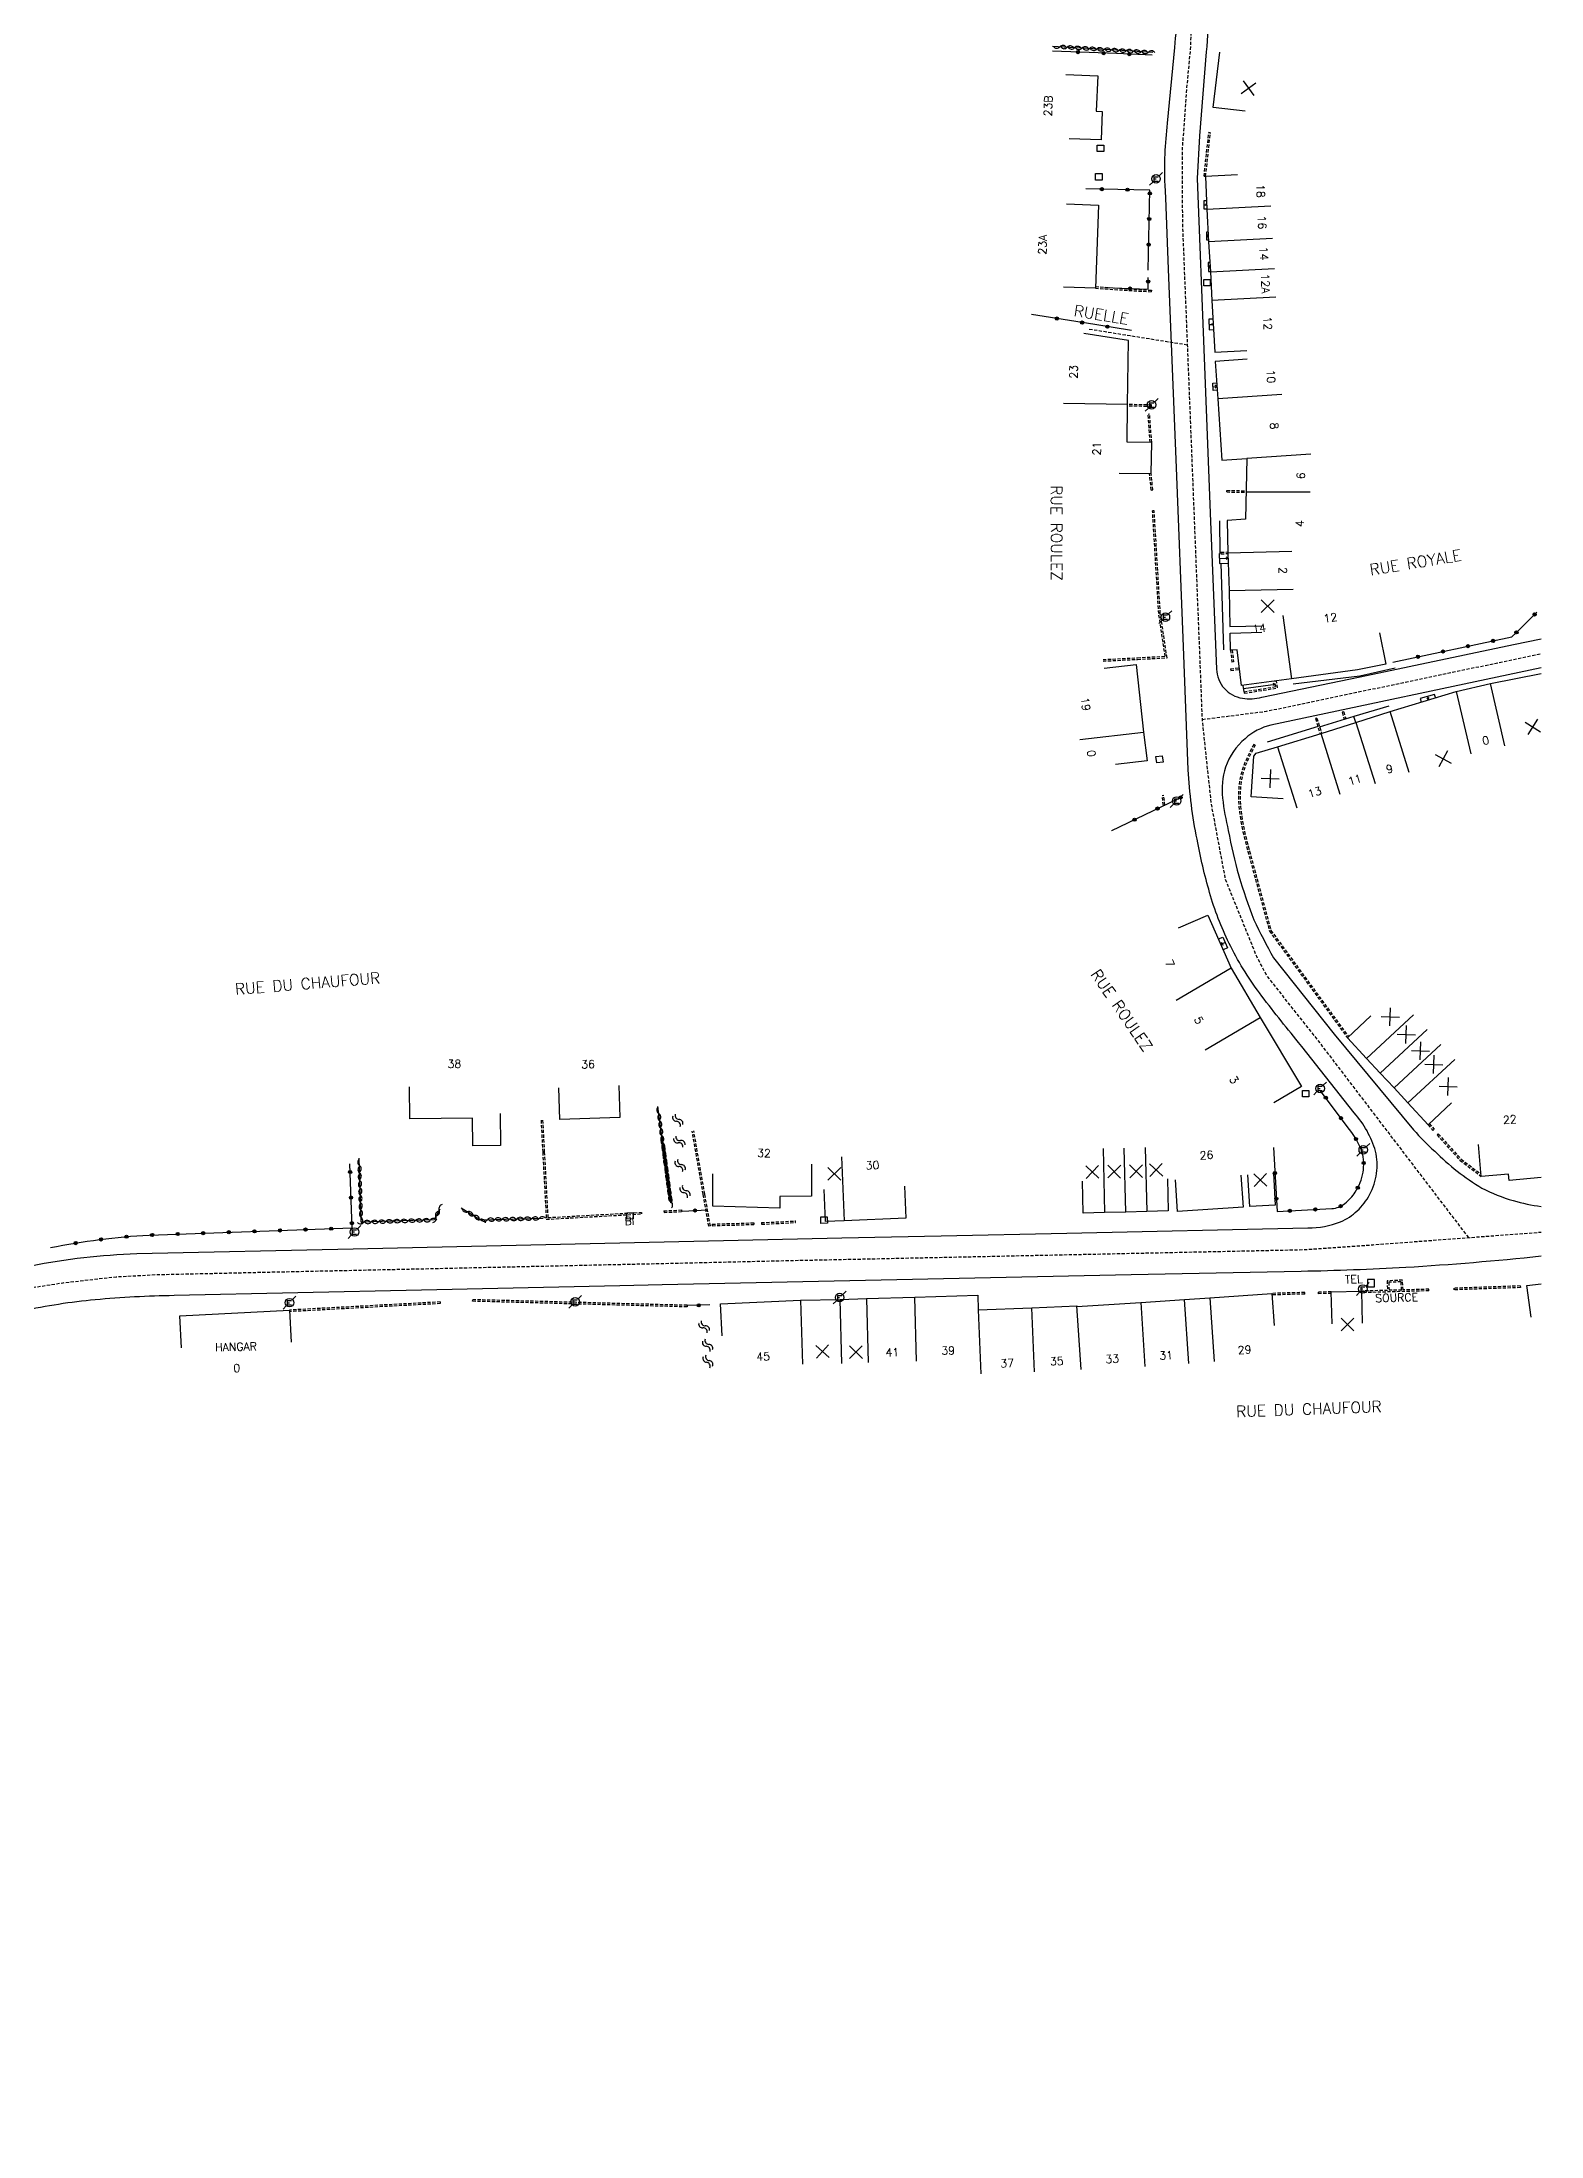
# Model space of a CAD drawing. Header units: millimetres. Extents: x 146000 to 147000, y 130248 to 131000.
# Drawn here: x 146765.8 to 147000, y 130418.9 to 130745.9 of the extents above; entities that cross this region are included whole.
import ezdxf
from ezdxf.enums import TextEntityAlignment as Align

# ---------------------------------------------------------------- set-up
doc = ezdxf.new("R2010")
doc.units = ezdxf.units.MM
doc.linetypes.add('DASHED', pattern=[0.75, 0.5, -0.25])
doc.layers.get('0').update_dxf_attribs({"linetype": 'CONTINUOUS'})
for name, color, linetype in [('W0001', 6, 'DASHED'), ('W0008', 7, 'CONTINUOUS'), ('W0100', 7, 'CONTINUOUS'), ('W0112', 1, 'DASHED'), ('W0310', 3, 'CONTINUOUS'), ('W0322', 7, 'CONTINUOUS'), ('W0471', 7, 'CONTINUOUS'), ('W0500', 5, 'DASHED'), ('W0984', 7, 'CONTINUOUS'), ('W0989', 7, 'CONTINUOUS'), ('W0991', 7, 'CONTINUOUS'), ('W1102', 7, 'CONTINUOUS')]:
    doc.layers.add(name, color=color, linetype=linetype)
doc.styles.get("Standard").update_dxf_attribs({"font": 'romans.shx', "width": 0.85})

# ---------------------------------------------------------------- blocks, each defined once
blk = doc.blocks.new('T471')
for p, q in [((-0.333334, 0.333334), (-0.333334, -0.333334)), ((-0.333334, 0.333334), (0.333334, 0.333334)), ((-0.333334, 0), (0, 0)), ((0.500001, 0.500001), (1.000002, 1.000002)), ((-0.500001, -0.500001), (-1.000002, -1.000002)), ((-0.333334, -0.333334), (0.333334, -0.333334))]:
    blk.add_line(p, q)
blk.add_ellipse((0, 0), major_axis=(0.471405, 0.471405), ratio=1, start_param=5.4977871438, end_param=11.780972451)
blk = doc.blocks.new('t112o')
at = {"color": 0, "linetype": 'Continuous'}
for p, q in [((-0.5, 0.5), (0.5, 0.5)), ((-0.5, -0.5), (-0.5, 0.5)), ((0.5, 0.5), (0.5, -0.5)), ((0.5, -0.5), (-0.5, -0.5))]:
    blk.add_line(p, q, dxfattribs=at)
blk = doc.blocks.new('t322o')
at = {"color": 0, "linetype": 'Continuous'}
for radius in [0.25, 0.15]:
    blk.add_circle((0, 0), radius, dxfattribs=at)
blk = doc.blocks.new('t310o')
at = {"color": 0, "linetype": 'Continuous'}
for centre, start, end in [((-0.5, 0.38), 216.8699, 323.1304), ((0.5, -0.37), 36.8699, 143.1303)]:
    blk.add_arc(centre, 0.625, start, end, dxfattribs=at)
blk = doc.blocks.new('t991o')
at = {"color": 0, "linetype": 'Continuous'}
for p, q in [((-1, 1), (1, -1)), ((-1, -1), (1, 1))]:
    blk.add_line(p, q, dxfattribs=at)
blk = doc.blocks.new('t500o')
at = {"color": 0, "linetype": 'Continuous'}
for centre, start, end in [((-0.5, 0.625), 216.8699, 323.1301), ((0.5, -0.125), 36.8699, 143.1301), ((0.5, -0.625), 36.8699, 143.1301), ((-0.5, 0.125), 216.8699, 323.1301)]:
    blk.add_arc(centre, 0.625, start, end, dxfattribs=at)

msp = doc.modelspace()

# ---------------------------------------------------------------- linework, layer by layer
at = {"layer": 'W0001', "flags": 128}
for points in [[(146988.69, 130559.2), (146977.11, 130574.36), (146965.16, 130590.01), (146957.12, 130600.15), (146955.58, 130603.12), (146950.71, 130615.12), (146948.48, 130627.04), (146947.09, 130640.13), (146946.72, 130649.76), (146944.78, 130698.64), (146944.02, 130717.53), (146943.96, 130728.94), (146944.68, 130738.81), (146945.24, 130744.73), (146945.68, 130754.11), (146945.51, 130759.62), (146942.89, 130778.84), (146936.06, 130828.89), (146934.19, 130841.77), (146930.51, 130869.37), (146925.37, 130896.3), (146914.22, 130953.76), (146902.22, 131000)], [(146929.43, 130701.1), (146935.79, 130700.08), (146944.78, 130698.64), (146944.78, 130698.64)], [(146947.09, 130640.13), (146957.08, 130641.41), (147000, 130650.4)], [(146425.18, 130418.86), (146454.63, 130422.14), (146488.19, 130427.96), (146496.27, 130429.73), (146535.5, 130441.13), (146554.37, 130448.36), (146575.73, 130457.8), (146599.47, 130470), (146611.37, 130476.42), (146656.66, 130500.79), (146673.97, 130510.12), (146693.92, 130520.82), (146718.57, 130534.08), (146724.2, 130536.97), (146730.77, 130540.43), (146736.85, 130543.01), (146742.69, 130545.41), (146744.74, 130546.15), (146754.22, 130548.62), (146763.45, 130551.26), (146769.13, 130552.14), (146777.4, 130553.08), (146783.56, 130553.41), (146801.52, 130553.82), (146809.5, 130553.99), (146819.79, 130554.21), (146873.44, 130555.4), (146880.43, 130555.57), (146921.12, 130556.43), (146963.06, 130557.32), (146973.76, 130558.08), (147000, 130560.05)]]:
    msp.add_lwpolyline(points, dxfattribs=at)
at = {"layer": 'W0008'}
for p, q in [((146949.76, 130671.12), (146949.84, 130666.08)), ((146949.98, 130664.52), (146950.37, 130650.99)), ((146971.05, 130639.66), (146970.75, 130640.6)), ((146965.15, 130639.02), (146957.22, 130636.56))]:
    msp.add_line(p, q, dxfattribs=at)
at = {"layer": 'W0008', "flags": 128}
for points in [[(146903.94, 131000), (146916.43, 130951.75), (146924.94, 130909.35), (146932.46, 130871.82), (146936.42, 130842.07), (146942.55, 130796.19), (146945.14, 130781.51), (146947.84, 130762.37, -0.0465), (146948.17, 130751.36, -0.0091), (146947.7, 130744.38), (146946.62, 130731.3), (146946.25, 130724.63), (146947.37, 130696.62), (146948.38, 130671.06), (146949.3, 130648, 0.1713), (146950.52, 130644.96, 0.1644), (146953.33, 130643.43, 0.0957), (146956.37, 130643.58), (146971.74, 130646.77), (146995.7, 130651.81), (147000, 130652.73)], [(146764.12, 130554.8, -0.0408), (146780.65, 130556.69), (146814.46, 130557.45), (146890.79, 130559.14), (146906.31, 130559.49), (146925.9, 130559.91), (146963.58, 130560.72, 0.0969), (146968.67, 130561.65, 0.0853), (146971.27, 130563.38, 0.0816), (146973.21, 130565.9, 0.0882), (146974.29, 130569.23, 0.0921), (146974.15, 130572.68, 0.1086), (146970.81, 130578.66), (146962.62, 130589.03), (146962.1, 130589.69, -0.0099), (146956.01, 130597.4, -0.0437), (146951.25, 130605.15, -0.0426), (146948.22, 130613.08, -0.0242), (146946.26, 130621.4, -0.0375), (146944.89, 130632.26), (146944.15, 130651.52), (146943.06, 130679.44), (146941.78, 130710.44), (146941.38, 130721.58), (146941.26, 130723.57, -0.0392), (146941.66, 130733.25), (146942.78, 130745.07, 0.0322), (146943.19, 130756.86, 0.0075)], [(147000, 130648.17), (146957.79, 130639.23, 0.1274), (146953.75, 130637.12, 0.1304), (146950.7, 130632.68, 0.1047), (146950.25, 130627.82, 0.031), (146951.14, 130622.76, 0.0509), (146955.15, 130608.84, 0.0225), (146958.22, 130602.9), (146967.69, 130590.99), (146980.07, 130576.04, 0.0331), (146983.38, 130572.69, 0.0617), (146990.75, 130566.94, 0.0543), (146995.65, 130564.98, 0.039317), (147000, 130564.07, 0.0527)], [(147000, 130556.28, -0.011972), (146978.85, 130554.52, -0.0093), (146962.53, 130553.91), (146935.94, 130553.38), (146870.07, 130552), (146862.69, 130551.83), (146856.1, 130551.67), (146825.12, 130550.96), (146786.47, 130550.13, 0.0186), (146774.15, 130549.48, 0.031), (146762.78, 130547.71, 0.0097), (146758.16, 130546.57, 0.0166), (146744.32, 130542.45, 0.0399), (146732.63, 130537.65), (146719.49, 130530.73), (146672.35, 130505.45), (146612.74, 130473.34), (146599.62, 130466.25, -0.0076)]]:
    msp.add_lwpolyline(points, format="xyb", dxfattribs=at)
for points in [[(146961.27, 130645.69), (146971.69, 130646.95), (146977.2, 130648.16), (146977.2, 130648.16)], [(146976.22, 130642.21), (146970.75, 130640.6), (146965.33, 130638.92), (146965.33, 130638.92)]]:
    msp.add_lwpolyline(points, dxfattribs=at)
at = {"layer": 'W0100'}
for p, q in [((146947.38, 130720.49), (146947.75, 130720.5)), ((146947.75, 130720.5), (146947.56, 130720.62)), ((146947.75, 130720.5), (146947.57, 130720.37)), ((146947.73, 130715.64), (146948.01, 130715.65)), ((146948.01, 130715.65), (146947.85, 130715.78)), ((146948.01, 130715.65), (146947.86, 130715.51)), ((146948.02, 130710.78), (146948.3, 130710.8)), ((146948.3, 130710.8), (146948.12, 130710.99)), ((146948.3, 130710.8), (146948.14, 130710.59)), ((146948.14, 130701.79), (146948.78, 130701.83)), ((146948.78, 130701.83), (146948.56, 130701.89)), ((146948.78, 130701.83), (146948.57, 130701.74)), ((146948.74, 130692.09), (146949.37, 130692.13)), ((146949.37, 130692.13), (146949.03, 130692.33)), ((146949.37, 130692.13), (146949.07, 130691.88)), ((146949.71, 130666.03), (146949.78, 130664.5)), ((146949.74, 130665.26), (146951.1, 130665.3)), ((146949.78, 130664.5), (146951.12, 130664.54)), ((146951.1, 130665.3), (146950.78, 130665.47)), ((146951.1, 130665.3), (146950.79, 130665.11)), ((146953.6, 130644.45), (146953.46, 130645.43)), ((146953.53, 130644.94), (146958.5, 130645.62)), ((146958.5, 130645.62), (146958.16, 130645.73)), ((146958.5, 130645.62), (146958.2, 130645.41)), ((146982.4, 130643.19), (146982.17, 130643.46)), ((146982.24, 130643.73), (146982.4, 130643.19)), ((146982.4, 130643.19), (146982.44, 130643.54)), ((146949.98, 130604.99), (146950.19, 130605.34)), ((146950.65, 130605.29), (146949.98, 130604.99)), ((146949.98, 130604.99), (146950.37, 130604.92))]:
    msp.add_line(p, q, dxfattribs=at)
at = {"layer": 'W0100', "flags": 128}
for points in [[(146953.75, 130735.12), (146948.78, 130735.71), (146949.82, 130744.35), (146949.82, 130744.35), (146949.82, 130744.35)], [(146925.77, 130740.84), (146930.76, 130740.65), (146930.52, 130735.13), (146931.46, 130735.09), (146931.3, 130730.63), (146926.3, 130730.82), (146926.3, 130730.82)], [(146952.59, 130725.21), (146947.6, 130724.95), (146947.77, 130719.81), (146948.07, 130714.72), (146948.35, 130710.05), (146948.56, 130705.55), (146949.03, 130697.48), (146954.02, 130697.74), (146954.02, 130697.74)], [(146925.87, 130720.64), (146930.87, 130720.46), (146930.38, 130707.47), (146925.39, 130707.65), (146925.39, 130707.65)], [(146947.77, 130719.82), (146947.38, 130719.8), (146947.38, 130721.17), (146947.73, 130721.18), (146947.73, 130721.18)], [(146947.98, 130716.26), (146947.72, 130716.25), (146947.74, 130715.03), (146948.05, 130715.04), (146948.05, 130715.04)], [(146948.26, 130711.51), (146948.01, 130711.49), (146948.02, 130710.07), (146948.35, 130710.09), (146948.35, 130710.09)], [(146948.73, 130702.65), (146948.11, 130702.62), (146948.17, 130700.97), (146948.82, 130701.01), (146948.82, 130701.01)], [(146934.1, 130678.6), (146939.1, 130678.53), (146939.17, 130683.38), (146935.33, 130683.43), (146935.41, 130689.31), (146935.55, 130699.29), (146928.59, 130700.4), (146928.59, 130700.4)], [(146954.09, 130696.37), (146949.1, 130696.03), (146949.51, 130690.2), (146950.14, 130680.62), (146954.03, 130680.88), (146953.84, 130671.4), (146950.95, 130671.2), (146951.08, 130666.08), (146951.25, 130660.25), (146951.36, 130654.62), (146956.36, 130654.75), (146956.36, 130654.75)], [(146949.41, 130691.55), (146948.76, 130691.5), (146948.72, 130692.67), (146949.33, 130692.71), (146949.33, 130692.71)], [(146974.78, 130653.65), (146975.77, 130648.75), (146971.3, 130647.85), (146961.02, 130646.46), (146953.21, 130645.4), (146952.51, 130651), (146951.49, 130650.97), (146951.41, 130653.58), (146956.4, 130653.75), (146956.4, 130653.75)], [(146931.77, 130648.15), (146936.73, 130648.72), (146937.89, 130638.15), (146938.47, 130633.65), (146933.5, 130633.08), (146933.5, 130633.08)], [(146959.71, 130627.73), (146954.72, 130628.06), (146955.13, 130634.38), (146955.51, 130634.86), (146958.83, 130635.87), (146965.62, 130637.94), (146971.07, 130639.66), (146976.41, 130641.37), (146986.74, 130644.5), (146992.09, 130645.74), (147000, 130647.31)], [(146983.52, 130643.53), (146983.37, 130644.04), (146981.1, 130643.42), (146981.28, 130642.85), (146981.28, 130642.85)], [(146943.38, 130607.56), (146947.96, 130609.58), (146951.61, 130601.29), (146956.12, 130593.59), (146962.55, 130582.79), (146958.24, 130580.24), (146958.24, 130580.24)], [(146949.6, 130605.84), (146950.28, 130606.13), (146951.02, 130604.45), (146950.35, 130604.15), (146950.35, 130604.15)], [(146986.01, 130580.23), (146982.34, 130576.83), (146979.2, 130580.22), (146977.02, 130582.57), (146974.87, 130584.89), (146972.73, 130587.19), (146969.74, 130590.41), (146973.4, 130593.81), (146973.4, 130593.81)], [(146837.39, 130578.58), (146837.44, 130573.58), (146833.12, 130573.53), (146833.07, 130577.87), (146823.31, 130577.76), (146823.25, 130582.76), (146823.25, 130582.76)], [(146855.95, 130582.93), (146856.12, 130577.94), (146846.73, 130577.62), (146846.56, 130582.61), (146846.56, 130582.61)], [(147000, 130568.57), (146994.99, 130568.12), (146994.89, 130569.09), (146990.66, 130568.76), (146990.21, 130573.74), (146990.21, 130573.74)], [(146886.01, 130570.65), (146886.04, 130565.65), (146881.09, 130565.61), (146881.1, 130563.81), (146870.63, 130564.13), (146870.6, 130569.13), (146870.6, 130569.13)], [(146941.63, 130568.35), (146941.76, 130563.35), (146938.4, 130563.25), (146935.13, 130563.18), (146931.82, 130563.12), (146928.49, 130563.01), (146928.36, 130568.01), (146928.36, 130568.01)], [(146953.09, 130568.96), (146953.44, 130563.97), (146943.22, 130563.25), (146942.87, 130568.24), (146942.87, 130568.24)], [(146958.19, 130569.24), (146958.47, 130564.25), (146954.48, 130564.03), (146954.21, 130569.02), (146954.21, 130569.02)], [(146900.54, 130567.24), (146900.75, 130562.24), (146891.16, 130561.8), (146888.22, 130561.72), (146888.01, 130566.72), (146888.01, 130566.72)], [(146973.97, 130551.53), (146973.97, 130552.65), (146972.86, 130552.65), (146972.86, 130551.53), (146973.97, 130551.53), (146973.97, 130551.53)], [(146998.42, 130546.76), (146997.78, 130551.72), (147000, 130551.99)], [(146872.07, 130543.84), (146871.84, 130548.84), (146884.34, 130549.41), (146890.51, 130549.55), (146894.64, 130549.66), (146902.17, 130549.89), (146912.03, 130550.21), (146912.08, 130547.9), (146920.45, 130548.24), (146927.47, 130548.55), (146927.47, 130548.41), (146937.45, 130549.06), (146944.3, 130549.51), (146948.26, 130549.81), (146957.94, 130550.48), (146958.29, 130545.49), (146958.29, 130545.49)], [(146967.34, 130545.72), (146967.22, 130550.72), (146971.94, 130550.84), (146972.06, 130545.84), (146972.06, 130545.84)], [(146787.61, 130541.98), (146787.35, 130546.98), (146804.52, 130547.88), (146804.78, 130542.88), (146804.78, 130542.88)]]:
    msp.add_lwpolyline(points, dxfattribs=at)
at = {"layer": 'W0112'}
for p, q in [((146947.35, 130724.97), (146948.09, 130731.78)), ((146947.6, 130724.95), (146948.34, 130731.75)), ((146948.34, 130731.75), (146948.09, 130731.78)), ((146947.35, 130724.97), (146947.6, 130724.95)), ((146930.38, 130707.47), (146939.16, 130706.91)), ((146930.39, 130707.72), (146939.17, 130707.16)), ((146939.16, 130706.91), (146939.17, 130707.16)), ((146939.16, 130689.25), (146935.41, 130689.31)), ((146939.15, 130689), (146935.41, 130689.06)), ((146939.15, 130689), (146939.16, 130689.25)), ((146938.61, 130687.82), (146938.85, 130687.84)), ((146938.92, 130683.39), (146938.61, 130687.82)), ((146939.17, 130683.38), (146938.85, 130687.84)), ((146939.09, 130675.95), (146938.85, 130678.54)), ((146939.09, 130675.95), (146939.34, 130675.97)), ((146939.34, 130675.97), (146939.1, 130678.53)), ((146950.9, 130675.65), (146950.91, 130675.9)), ((146950.9, 130675.65), (146953.93, 130675.59)), ((146950.91, 130675.9), (146953.93, 130675.84)), ((146939.56, 130672.71), (146939.31, 130672.7)), ((146940.27, 130656.66), (146939.31, 130672.7)), ((146940.52, 130656.67), (146939.56, 130672.71)), ((146949.98, 130666.25), (146951.07, 130666.28)), ((146949.98, 130666.25), (146949.98, 130666)), ((146949.98, 130666), (146951.08, 130666.03)), ((146941.28, 130649.99), (146940.27, 130656.66)), ((146941.57, 130649.75), (146940.52, 130656.67)), ((146931.57, 130649.48), (146936.96, 130649.76)), ((146931.58, 130649.23), (146936.97, 130649.51)), ((146936.96, 130649.76), (146941.28, 130649.99)), ((146936.97, 130649.51), (146941.57, 130649.75)), ((146951.49, 130650.97), (146951.69, 130649.08)), ((146951.74, 130650.98), (146951.94, 130649.11)), ((146951.49, 130648.03), (146952.86, 130648.2)), ((146951.49, 130648.03), (146951.52, 130647.78)), ((146951.52, 130647.78), (146952.89, 130647.95)), ((146951.94, 130649.11), (146951.69, 130649.08)), ((146958.54, 130645.25), (146958.43, 130646.1)), ((146958.82, 130645.05), (146958.68, 130646.14)), ((146953.6, 130644.45), (146958.54, 130645.25)), ((146953.6, 130644.45), (146953.64, 130644.21)), ((146953.64, 130644.21), (146958.82, 130645.05)), ((146964.99, 130640.33), (146964.75, 130640.26)), ((146964.75, 130640.26), (146965.47, 130637.9)), ((146964.99, 130640.33), (146965.71, 130637.97)), ((146969.16, 130641.32), (146968.92, 130641.24)), ((146968.92, 130641.24), (146969.24, 130640.17)), ((146969.16, 130641.32), (146969.48, 130640.24)), ((146969.48, 130640.24), (146969.24, 130640.17)), ((146953.74, 130633.41), (146953.47, 130632.69)), ((146953.98, 130633.32), (146953.7, 130632.61)), ((146954.06, 130634.12), (146953.74, 130633.41)), ((146954.28, 130634.02), (146953.98, 130633.32)), ((146954.39, 130634.83), (146954.06, 130634.12)), ((146954.62, 130634.72), (146954.28, 130634.02)), ((146954.75, 130635.53), (146954.39, 130634.83)), ((146954.97, 130635.41), (146954.62, 130634.72)), ((146955.11, 130636.23), (146954.75, 130635.53)), ((146955.33, 130636.11), (146954.97, 130635.41)), ((146955.33, 130636.11), (146955.11, 130636.23)), ((146952.9, 130630.46), (146952.8, 130629.69)), ((146953.04, 130631.22), (146952.9, 130630.46)), ((146953.23, 130631.96), (146953.04, 130631.22)), ((146953.15, 130630.42), (146953.05, 130629.67)), ((146953.29, 130631.16), (146953.15, 130630.42)), ((146953.47, 130632.69), (146953.23, 130631.96)), ((146953.47, 130631.89), (146953.29, 130631.16)), ((146953.7, 130632.61), (146953.47, 130631.89)), ((146941.05, 130628.24), (146940.8, 130628.21)), ((146941, 130626.7), (146940.8, 130628.21)), ((146941, 130626.7), (146941.25, 130626.74)), ((146941.25, 130626.74), (146941.05, 130628.24)), ((146952.75, 130628.92), (146952.73, 130628.13)), ((146952.73, 130628.13), (146952.75, 130627.34)), ((146952.8, 130629.69), (146952.75, 130628.92)), ((146952.75, 130627.34), (146952.8, 130626.55)), ((146952.8, 130626.55), (146952.88, 130625.76)), ((146953, 130628.9), (146952.98, 130628.13)), ((146952.98, 130628.13), (146953, 130627.36)), ((146953.05, 130629.67), (146953, 130628.9)), ((146953, 130627.36), (146953.05, 130626.57)), ((146953.05, 130626.57), (146953.13, 130625.79)), ((146952.88, 130625.76), (146952.99, 130624.96)), ((146952.99, 130624.96), (146953.12, 130624.17)), ((146953.12, 130624.17), (146953.27, 130623.38)), ((146953.13, 130625.79), (146953.24, 130625)), ((146953.24, 130625), (146953.36, 130624.21)), ((146953.27, 130623.38), (146953.43, 130622.59)), ((146953.36, 130624.21), (146953.51, 130623.43)), ((146953.51, 130623.43), (146953.68, 130622.64)), ((146953.43, 130622.59), (146953.61, 130621.8)), ((146953.61, 130621.8), (146953.81, 130621.03)), ((146953.68, 130622.64), (146953.86, 130621.86)), ((146953.81, 130621.03), (146954, 130620.26)), ((146953.86, 130621.86), (146954.05, 130621.09)), ((146954, 130620.26), (146954.21, 130619.5)), ((146954.05, 130621.09), (146954.25, 130620.32)), ((146954.25, 130620.32), (146954.45, 130619.56)), ((146954.21, 130619.5), (146957.57, 130607.06)), ((146954.45, 130619.56), (146957.8, 130607.17)), ((146957.57, 130607.06), (146969.74, 130590.41)), ((146957.8, 130607.17), (146969.92, 130590.58)), ((146843.79, 130577.53), (146844.05, 130572.53)), ((146844.04, 130577.54), (146844.3, 130572.55)), ((146869.12, 130565.96), (146867.39, 130575.81)), ((146869.36, 130566), (146867.64, 130575.85)), ((146982.34, 130576.83), (146983.09, 130575.94)), ((146982.53, 130577), (146983.28, 130576.11)), ((146983.09, 130575.94), (146983.28, 130576.11)), ((146983.93, 130575.39), (146983.75, 130575.22)), ((146983.75, 130575.22), (146987.34, 130571.26)), ((146983.93, 130575.39), (146987.51, 130571.45)), ((146844.05, 130572.53), (146844.61, 130562.05)), ((146844.3, 130572.55), (146844.85, 130562.32)), ((146987.34, 130571.26), (146990.66, 130568.76)), ((146987.51, 130571.45), (146990.63, 130569.09)), ((146869.99, 130560.98), (146869.12, 130565.96)), ((146870.24, 130561.02), (146869.36, 130566)), ((146844.61, 130562.05), (146859.49, 130562.89)), ((146844.85, 130562.32), (146859.47, 130563.14)), ((146859.47, 130563.14), (146859.49, 130562.89)), ((146862.99, 130563.37), (146865.76, 130563.52)), ((146862.99, 130563.37), (146863, 130563.12)), ((146863, 130563.12), (146865.77, 130563.27)), ((146865.77, 130563.27), (146865.76, 130563.52)), ((146870.24, 130561.02), (146869.99, 130560.98)), ((146870.53, 130561.3), (146877.04, 130561.51)), ((146870.53, 130561.3), (146870.54, 130561.05)), ((146870.54, 130561.05), (146877.05, 130561.26)), ((146877.04, 130561.51), (146877.05, 130561.26)), ((146878.21, 130561.53), (146883.54, 130561.8)), ((146878.21, 130561.53), (146878.23, 130561.28)), ((146878.23, 130561.28), (146883.56, 130561.55)), ((146883.56, 130561.55), (146883.54, 130561.8)), ((146978.35, 130552.55), (146975.94, 130552.45)), ((146975.94, 130552.45), (146976.01, 130550.95)), ((146978.12, 130552.29), (146976.2, 130552.21)), ((146976.2, 130552.21), (146976.26, 130550.96)), ((146978.21, 130551.01), (146978.12, 130552.29)), ((146978.46, 130551.02), (146978.35, 130552.55)), ((146996.75, 130551.64), (146986.4, 130551.29)), ((146996.76, 130551.39), (146986.4, 130551.04)), ((146986.4, 130551.04), (146986.4, 130551.29)), ((146996.75, 130551.64), (146996.76, 130551.39)), ((146828.04, 130549.14), (146804.52, 130547.88)), ((146828.05, 130548.89), (146804.53, 130547.63)), ((146828.04, 130549.14), (146828.05, 130548.89)), ((146833.1, 130549.25), (146833.11, 130549.5)), ((146866.59, 130548.37), (146833.1, 130549.25)), ((146866.6, 130548.62), (146833.11, 130549.5)), ((146866.6, 130548.62), (146866.59, 130548.37)), ((146963.07, 130550.63), (146957.94, 130550.48)), ((146963.08, 130550.38), (146957.96, 130550.23)), ((146963.08, 130550.38), (146963.07, 130550.63)), ((146967.22, 130550.72), (146965.19, 130550.68)), ((146965.19, 130550.68), (146965.19, 130550.43)), ((146967.22, 130550.47), (146965.19, 130550.43)), ((146976.01, 130550.95), (146971.94, 130550.84)), ((146982.48, 130550.88), (146971.94, 130550.59)), ((146971.94, 130550.84), (146971.94, 130550.84)), ((146978.21, 130551.01), (146976.26, 130550.96)), ((146982.48, 130551.13), (146978.46, 130551.02)), ((146982.48, 130550.88), (146982.48, 130551.13))]:
    msp.add_line(p, q, dxfattribs=at)
at = {"layer": 'W0310', "flags": 128}
for points in [[(146939.34, 130744.29), (146933.65, 130744.64), (146923.67, 130745.25), (146923.67, 130745.25)], [(146862.7, 130574.73), (146864.06, 130564.62), (146862.04, 130579.69), (146862.04, 130579.69)], [(146827.97, 130563.63), (146827.08, 130561.95), (146815.7, 130561.6), (146815.39, 130571.59), (146815.39, 130571.59)], [(146831.32, 130563.83), (146834.34, 130561.96), (146844.14, 130562.21), (146844.14, 130562.21)]]:
    msp.add_lwpolyline(points, dxfattribs=at)
at = {"layer": 'W0322'}
for p, q in [((146865.89, 130563.3), (146869.77, 130563.55)), ((146870.16, 130548.68), (146866.66, 130548.57))]:
    msp.add_line(p, q, dxfattribs=at)
at = {"layer": 'W0322', "flags": 128}
for points in [[(146939.25, 130743.89), (146933.67, 130744.11), (146923.68, 130744.51), (146923.68, 130744.51)], [(146938.62, 130710.29), (146938.89, 130722.79), (146928.89, 130723.01), (146928.89, 130723.01)], [(146931.78, 130707.57), (146938.6, 130707.33), (146938.63, 130709.16), (146938.63, 130709.16)], [(146936.03, 130700.87), (146930.28, 130701.79), (146920.4, 130703.38), (146920.4, 130703.38)], [(146976.84, 130649.08), (146995.43, 130653.02), (146996.13, 130653.7), (146999.35, 130656.89), (146999.35, 130656.89)], [(146943.85, 130628.01), (146941.9, 130627.07), (146932.88, 130622.74), (146932.88, 130622.74)]]:
    msp.add_lwpolyline(points, dxfattribs=at)
for points in [[(146958.2, 130573.27), (146958.75, 130563.28), (146967.3, 130563.72, 0.1507), (146969.36, 130564.53, 0.0862), (146970.96, 130566.3, 0.1011), (146972.18, 130569.4, 0.1149), (146972.03, 130572.57, 0.0874), (146969.72, 130576.55), (146965.55, 130582.14), (146965.55, 130582.14)], [(146767.17, 130557.64, -0.0344), (146782.57, 130559.6), (146814.26, 130560.7), (146813.92, 130570.7), (146813.92, 130570.7)]]:
    msp.add_lwpolyline(points, format="xyb", dxfattribs=at)
at = {"layer": 'W1102'}
for p, q in [((146947.77, 130719.81), (146957.76, 130720.33)), ((146958.05, 130715.24), (146948.07, 130714.72)), ((146948.35, 130710.05), (146958.34, 130710.57)), ((146958.55, 130706.07), (146948.56, 130705.55)), ((146935.41, 130689.31), (146925.41, 130689.45)), ((146959.48, 130690.87), (146949.51, 130690.2)), ((146964.01, 130681.57), (146954.03, 130680.88)), ((146963.93, 130675.61), (146953.93, 130675.64)), ((146961.08, 130666.33), (146951.08, 130666.08)), ((146951.25, 130660.25), (146961.25, 130660.49)), ((146959.67, 130656.37), (146961.02, 130646.46)), ((146986.74, 130644.5), (146989, 130634.76)), ((146994.35, 130636), (146992.09, 130645.74)), ((146971.07, 130639.66), (146974.06, 130630.12)), ((146979.4, 130631.83), (146976.41, 130641.37)), ((146927.96, 130637.01), (146937.89, 130638.15)), ((146968.61, 130628.4), (146965.62, 130637.94)), ((146958.83, 130635.87), (146961.82, 130626.33)), ((146951.61, 130601.29), (146943, 130596.21)), ((146980.06, 130593.99), (146972.73, 130587.19)), ((146947.51, 130588.5), (146956.12, 130593.59)), ((146974.87, 130584.89), (146982.2, 130591.69)), ((146984.35, 130589.38), (146977.02, 130582.57)), ((146979.2, 130580.22), (146986.53, 130587.03)), ((146890.74, 130571.79), (146891.16, 130561.8)), ((146931.57, 130573.11), (146931.82, 130563.12)), ((146935.13, 130563.18), (146934.88, 130573.17)), ((146938.15, 130573.25), (146938.4, 130563.25)), ((146884.34, 130549.41), (146884.62, 130539.41)), ((146890.78, 130539.55), (146890.51, 130549.55)), ((146894.64, 130549.66), (146894.91, 130539.67)), ((146902.44, 130539.89), (146902.17, 130549.89)), ((146920.86, 130538.25), (146920.45, 130548.24)), ((146928.14, 130538.58), (146927.47, 130548.55)), ((146937.45, 130549.06), (146938.12, 130539.08)), ((146944.98, 130539.54), (146944.3, 130549.51)), ((146948.26, 130549.81), (146948.93, 130539.84)), ((146912.08, 130547.9), (146912.49, 130537.91))]:
    msp.add_line(p, q, dxfattribs=at)

# ---------------------------------------------------------------- block references
at = {"layer": 'W0112'}
for p in [(146931.17, 130729.32), (146930.92, 130724.87), (146947.83, 130708.36), (146963.23, 130581.69)]:
    msp.add_blockref('t112o', p, dxfattribs=at)
for p, rotation in [((146940.39, 130633.9), 276.7536), ((146857.68, 130562.6), 1.3748), ((146888.01, 130561.93), 0.7945000000000001)]:
    msp.add_blockref('t112o', p, dxfattribs=dict(at, rotation=rotation))
at = {"layer": 'W0310'}
for p, rotation in [((146924.83, 130745.18), 176.5240239791494), ((146925.98, 130745.11), 176.5240239791494), ((146927.13, 130745.04), 176.5240239791494), ((146928.28, 130744.97), 176.5240239791494), ((146929.44, 130744.9), 176.5240239791494), ((146930.59, 130744.83), 176.5240239791494), ((146931.74, 130744.76), 176.5240239791494), ((146932.9, 130744.69), 176.5240239791494), ((146934.05, 130744.62), 176.5237060223185), ((146935.2, 130744.55), 176.5237060223185), ((146936.35, 130744.48), 176.5237060223185), ((146937.51, 130744.41), 176.5237060223185), ((146938.66, 130744.34), 176.5237060223185), ((146862.19, 130578.56), 97.62961748451234), ((146862.34, 130577.41), 97.62961748451234), ((146862.5, 130576.27), 97.62961748451234), ((146862.65, 130575.12), 97.62961748451234), ((146862.8, 130573.98), 97.62961748451234), ((146862.86, 130573.59), 277.6298349377071), ((146815.43, 130570.44), 91.78563339874347), ((146862.96, 130572.83), 97.62961748451234), ((146863.01, 130572.44), 277.6298349377071), ((146863.11, 130571.69), 97.62961748451234), ((146863.16, 130571.3), 277.6298349377071), ((146863.26, 130570.54), 97.62961748451234), ((146863.32, 130570.15), 277.6298349377071), ((146815.46, 130569.28), 91.78563339874347), ((146815.5, 130568.13), 91.78563339874347), ((146815.54, 130566.97), 91.78563339874347), ((146863.42, 130569.4), 97.62961748451234), ((146863.47, 130569.01), 277.6298349377071), ((146863.57, 130568.25), 97.62961748451234), ((146863.62, 130567.86), 277.6298349377071), ((146863.72, 130567.11), 97.62961748451234), ((146863.78, 130566.72), 277.6298349377071), ((146815.57, 130565.82), 91.78563339874347), ((146815.61, 130564.66), 91.78563339874347), ((146815.64, 130563.51), 91.78563339874347), ((146827.89, 130563.47), 241.9444666722854), ((146863.88, 130565.96), 97.62961748451234), ((146863.93, 130565.58), 277.6298349377071), ((146864.03, 130564.82), 97.62961748451234), ((146816.1, 130561.61), 181.7855691334944), ((146815.68, 130562.36), 91.78563339874347), ((146817.25, 130561.64), 181.7855691334944), ((146818.41, 130561.68), 181.7855691334944), ((146819.56, 130561.72), 181.7855691334944), ((146820.72, 130561.75), 181.7855691334944), ((146821.87, 130561.79), 181.7855691334944), ((146823.03, 130561.82), 181.7855691334944), ((146824.18, 130561.86), 181.7855691334944), ((146825.33, 130561.9), 181.7855691334944), ((146826.49, 130561.93), 181.7855691334944), ((146827.34, 130562.45), 241.9444666722854), ((146832.31, 130563.22), 328.1888065798011), ((146833.29, 130562.62), 328.1888065798011), ((146834.27, 130562.01), 328.1888065798011), ((146835.41, 130561.99), 1.440173327600059), ((146836.57, 130562.02), 1.440173327600059), ((146837.72, 130562.05), 1.440173327600059), ((146838.87, 130562.07), 1.440173327600059), ((146840.03, 130562.1), 1.440173327600059), ((146841.18, 130562.13), 1.440173327600059), ((146842.34, 130562.16), 1.440173327600059), ((146843.49, 130562.19), 1.440173327600059)]:
    msp.add_blockref('t310o', p, dxfattribs=dict(at, rotation=rotation))
at = {"layer": 'W0322'}
for p, rotation in [((146927.67, 130744.35), 177.7368012564237), ((146931.67, 130744.19), 177.7368012564237), ((146935.67, 130744.03), 177.736907906941), ((146931.39, 130722.95), 178.7359568024332), ((146935.39, 130722.86), 178.7359568024332), ((146938.88, 130722.29), 88.73577824037471), ((146938.79, 130718.29), 88.73577824037471), ((146938.7, 130714.29), 88.73577824037471), ((146938.62, 130708.51), 89.00280961557229), ((146935.78, 130707.43), 357.9399916378962), ((146924.35, 130702.74), 170.8940174152293), ((146928.3, 130702.11), 170.8940174152293), ((146932.25, 130701.48), 170.8935486277854), ((146998.99, 130656.53), 44.62228997678901), ((146992.5, 130652.39), 11.97149421338934), ((146996.14, 130653.72), 44.62228997678901), ((146980.76, 130649.91), 11.97149421338934), ((146984.67, 130650.74), 11.97149421338934), ((146988.58, 130651.57), 11.97149421338934), ((146940.09, 130626.2), 205.6643531049183), ((146943.7, 130627.93), 205.6650366873755), ((146936.49, 130624.47), 205.6643531049183), ((146966.36, 130581.05), 126.7181524238648), ((146968.75, 130577.85), 126.7181524238648), ((146971.08, 130574.6), 119.78789618433), ((146972.29, 130570.84), 91.5108265098993), ((146813.96, 130569.44), 91.99371181421334), ((146958.42, 130569.27), 273.1603159995159), ((146814.1, 130565.45), 91.99371181421334), ((146958.64, 130565.28), 273.1603159995159), ((146968.68, 130564.1), 26.38436606359961), ((146971.36, 130566.99), 62.36348333852624), ((146814.24, 130561.45), 91.99371181421334), ((146867.83, 130563.43), 1.994031181605961), ((146960.75, 130563.38), 2.93677081970385), ((146964.74, 130563.59), 2.93677081970385), ((146771.1, 130558.34), 9.1713193153638), ((146775.06, 130558.91), 7.143052593082402), ((146779.04, 130559.34), 5.114785870801084), ((146783.03, 130559.61), 1.994031181605961), ((146787.03, 130559.75), 1.994031181605961), ((146791.02, 130559.89), 1.994031181605961), ((146795.02, 130560.03), 1.994031181605961), ((146799.02, 130560.17), 1.994031181605961), ((146803.02, 130560.31), 1.994031181605961), ((146807.01, 130560.45), 1.994031181605961), ((146811.01, 130560.59), 1.994031181605961), ((146868.41, 130548.62), 1.994031181605961)]:
    msp.add_blockref('t322o', p, dxfattribs=dict(at, rotation=rotation))
at = {"layer": 'W0471'}
for p in [(146939.85, 130724.55), (146939.16, 130689.25), (146941.31, 130656.11), (146943.07, 130627.39), (146965.48, 130582.49), (146972.22, 130572.91), (146814.64, 130560.07), (146972.15, 130551.17), (146804.49, 130549.03), (146849.11, 130549.15), (146890.43, 130549.83)]:
    msp.add_blockref('T471', p, dxfattribs=at)
at = {"layer": 'W0500'}
for p, rotation in [((146865.14, 130577.51), 306.0512221543819), ((146865.39, 130574.18), 317.2616102862295), ((146865.52, 130570.45), 306.0512221543819), ((146866.27, 130566.37), 306.0512221543819), ((146869.26, 130545.26), 311.2440272655988), ((146869.8, 130542.36), 306.0512221543819), ((146869.85, 130539.85), 302.2562009299901)]:
    msp.add_blockref('t500o', p, dxfattribs=dict(at, rotation=rotation))
at = {"layer": 'W0991'}
for p, rotation in [((146954.3, 130738.72), 350.9721926527275), ((146957.28, 130657.81), 0.2254968168100469), ((146998.69, 130638.95), 282.982877458143), ((146984.71, 130633.96), 287.0413116342312), ((146957.68, 130630.88), 312.9958885251937), ((146976.44, 130593.67), 43.09611033993894), ((146978.94, 130590.93), 43.09611033993894), ((146981.16, 130588.35), 43.09611033993894), ((146983.26, 130586.25), 43.09611033993894), ((146985.47, 130582.8), 43.09611033993894), ((146889.6, 130569.14), 90), ((146929.89, 130569.45), 271.646568952643), ((146933.32, 130569.51), 89.12722945550703), ((146936.74, 130569.57), 270.8596811687479), ((146939.86, 130569.75), 271.6528976658033), ((146956.14, 130568.19), 271.6371646880995), ((146969.77, 130545.62), 90), ((146887.74, 130541.41), 273.2662176816436), ((146892.98, 130541.3), 270.705839260097)]:
    msp.add_blockref('t991o', p, dxfattribs=dict(at, rotation=rotation))

# ---------------------------------------------------------------- texts
at = {"layer": 'W0984'}
for s, rotation, p in [('BI', 2.492, (146857.61, 130561.81)), ('TEL', 2.1732, (146970.74, 130552.7)), ('SOURCE', 1.4744, (146977.43, 130549.82)), ('HANGAR', 1.3394, (146796.14, 130542.14))]:
    msp.add_text(s, height=1.25, rotation=rotation, dxfattribs=at).set_placement(p, align=Align.MIDDLE)
at = {"layer": 'W0989'}
for s, rotation, p in [('RUELLE', 350.8986, (146931.31, 130703.34)), ('RUE ROULEZ', 270.1131, (146924.32, 130669.24)), ('RUE ROYALE', 9.3002, (146980.39, 130664.65)), ('RUE DU CHAUFOUR', 4.5445, (146807.32, 130598.89)), ('RUE ROULEZ', 304.4706, (146934.5, 130594.68)), ('RUE DU CHAUFOUR', 1.9862, (146963.73, 130532.43))]:
    msp.add_text(s, height=1.75, rotation=rotation, dxfattribs=at).set_placement(p, align=Align.MIDDLE)
at = {"layer": 'W0991'}
for s, rotation, p in [('23B', 87.8565, (146922.99, 130735.94)), ('18', 271.9797, (146956.18, 130722.67)), ('16', 273.2784, (146956.41, 130717.75)), ('23A', 87.8791, (146922.13, 130714.28)), ('14', 273.4759, (146956.69, 130712.9)), ('12A', 272.6989, (146956.94, 130708.22)), ('12', 273.3048, (146957.28, 130702.01)), ('23', 89.2145, (146926.98, 130694.41)), ('10', 273.9453, (146957.79, 130693.7)), ('8', 273.8044, (146958.31, 130685.97)), ('21', 89.2155, (146930.58, 130682.43)), ('6', 88.8483, (146962.48, 130678.19)), ('4', 88.8483, (146962.33, 130670.7)), ('2', 271.7125, (146959.66, 130663.39)), ('12', 8.8438, (146967.09, 130656)), ('14', 7.7331, (146955.97, 130654.35)), ('19', 276.2478, (146928.86, 130642.51)), ('0', 13.0497, (146991.34, 130636.84)), ('0', 277.3427, (146929.75, 130634.82)), ('9', 17.7605, (146976.32, 130632.42)), ('11', 17.512, (146970.9, 130630.7)), ('13', 16.9748, (146964.63, 130628.75)), ('7', 293.7819, (146942, 130602.01)), ('5', 300.378, (146946.53, 130593.14)), ('38', 0.6789, (146830.25, 130586.34)), ('36', 1.949, (146851.13, 130586.27)), ('3', 300.738, (146952.03, 130583.84)), ('22', 4.541, (146995.11, 130577.64)), ('32', 358.2391, (146878.61, 130572.39)), ('30', 2.6473, (146895.56, 130570.51)), ('26', 4.049, (146947.73, 130572.09)), ('41', 1.7045, (146898.66, 130541.28)), ('39', 1.895, (146907.38, 130541.56)), ('31', 3.7679, (146941.43, 130540.81)), ('29', 3.9253, (146953.68, 130541.67)), ('0', 2.1624, (146796.26, 130538.81)), ('45', 2.6015, (146878.48, 130540.63)), ('37', 2.3346, (146916.61, 130539.58)), ('35', 2.5465, (146924.34, 130539.9)), ('33', 3.7359, (146933.01, 130540.25))]:
    msp.add_text(s, height=1.25, rotation=rotation, dxfattribs=at).set_placement(p, align=Align.MIDDLE)

doc.saveas('drawing.dxf')
